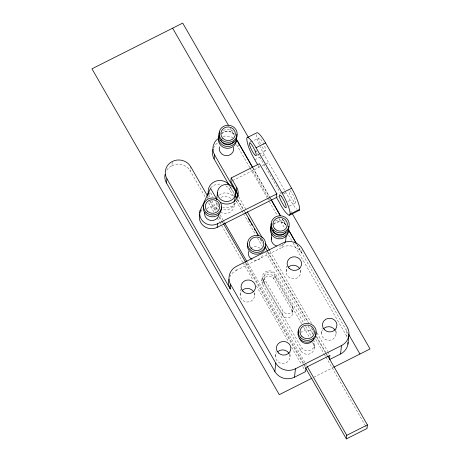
<?xml version="1.0" encoding="UTF-8"?>
<svg xmlns="http://www.w3.org/2000/svg" width="462" height="462" viewBox="0 0 462 462"><rect width="100%" height="100%" fill="white"/><g stroke="black" fill="none" stroke-linecap="round" stroke-linejoin="round"><path stroke-width="0.35" stroke-dasharray="2.31 1.73" d="M166.794 170.178A13.583 12.809 6.1 0 1 169.017 167.602L171.887 165.673L172.262 162.174M205.03 196.616L190.298 170.998L190.754 166.788M233.472 196.223L229.885 189.98L230.272 186.377L234.581 193.867M249.78 167.596L237.936 146.997L238.236 144.225M229.758 276.929A14.484 13.658 6.2 0 1 234.453 271.477L236.059 270.518L236.359 267.717M240.148 294.97L240.754 289.362M232.675 180.619L259.084 167.319L259.28 165.517M254.62 295.466L255.001 291.961M261.804 280.988L262.191 277.385M263.08 280.832L301.166 347.077A7.242 6.826 6.2 0 0 310.99 349.913A7.242 6.826 6.2 0 0 313.871 340.679L313.479 344.282A7.242 6.826 6.2 0 1 310.597 353.522A7.242 6.826 6.2 0 1 300.774 350.681L262.687 284.436L263.08 280.832A7.242 6.826 6.2 0 1 265.956 271.592A7.242 6.826 6.2 0 1 275.779 274.434L303.447 322.557M263.629 281.081L264.085 276.877M264.293 283.668L264.749 279.464A5.434 5.122 6.2 0 1 266.909 272.534A5.434 5.122 6.2 0 1 274.278 274.659L292.406 306.196L291.949 310.4A5.434 5.122 6.2 0 1 289.79 317.33A5.434 5.122 6.2 0 1 282.421 315.2L264.293 283.668A5.434 5.122 6.2 0 1 266.453 276.738A5.434 5.122 6.2 0 1 273.822 278.869L291.949 310.4M273.822 278.869L274.278 274.659M301.617 323.66L275.392 278.037L275.779 274.434M236.059 270.518L282.103 247.366L282.565 243.116M275.491 356.456L276.028 351.547M286.197 271.772L286.804 266.164M282.421 315.2L282.877 310.995L264.749 279.464M292.613 312.988L293.07 308.783M289.963 356.947L290.425 352.743M282.103 247.366A14.484 13.658 6.2 0 1 301.75 253.043L302.056 250.208M300.67 272.268L301.051 268.763M300.774 350.681L301.166 347.077M314.362 347.73L314.755 344.126M321.546 333.252L322.078 328.349M336.018 333.749L336.475 329.545M347.124 337.15A14.484 13.658 6.2 0 0 346.327 335.522L347.089 328.511M262.064 146.835L263.837 149.532A7.242 1.369 63.3 0 0 264.963 147.003L264.287 145.368A7.242 1.369 63.3 0 0 259.038 137.982L258.853 138.398A7.242 1.369 63.3 0 0 260.366 143.497L261.174 145.195M213.536 148.106L214.437 146.194A13.583 12.803 6.2 0 1 217.735 142.758M201.01 211.377L202.229 208.789M207.109 198.435L210.152 191.967L212.976 196.876M250.779 142.14L259.038 137.982M256.716 155.365L258.622 154.406M259.257 154.089L265.61 150.889M254.747 159.771L259.829 157.213M262.37 155.931L264.276 154.972L290.303 200.248L294.733 206.988L296.633 209.159M230.798 181.566L232.051 180.937M262.26 165.719L268.613 162.52M277.073 197.182L278.343 196.541M283.425 193.982L285.966 192.7M287.768 201.53L290.303 200.248M289.195 206.156L295.547 202.957M313.865 377.246L333.073 367.573M171.887 165.673L175.19 164.507A13.583 12.803 6.1 0 1 188.213 168.266L190.298 170.998M230.85 198.441L229.909 197.753A9.055 8.535 6.2 0 0 220.865 197.447M289.992 190.535L290.754 191.401A7.242 1.369 63.3 0 1 295.397 200.531L295.68 201.715A7.242 1.369 63.3 0 1 293.768 201.605L290.298 195.565A7.242 1.369 63.3 0 1 288.79 190.465M250.306 140.679L251.028 141.932M255.7 150.063L280.873 193.838M290.939 211.353L291.661 212.601M258.085 165.575L259.084 167.319M230.157 128.245L234.113 135.129M253.17 168.272L270.068 197.667M270.426 198.296L271.148 199.544M282.294 218.936L286.607 226.438M297.037 244.577L348.094 333.385M252.708 167.741L269.173 196.385M269.531 197.008L270.963 199.497M282.063 218.797L286.353 226.27M297.095 244.947L301.75 253.043M252.731 170.518L267.966 197.008M268.318 197.62L269.733 200.086M250.138 168.22L267.007 197.563M267.365 198.186L277.056 215.038M278.852 218.162L284.592 228.147M288.542 235.014L291.77 240.633M293.208 243.133L346.327 335.522M311.584 323.521L269.906 251.091M316.972 332.894L327.391 351.016M327.749 351.64L329.545 354.764M238.646 196.714L246.194 209.84M237.815 199.486L244.277 210.724M260.787 239.449L262.583 242.573M267.966 251.934L308.893 323.117M312.121 328.736L313.559 331.237M316.43 336.232L326.484 353.713M326.842 354.337L327.558 355.584M229.568 185.868L234.598 194.618M237.468 199.613L243.22 209.615M243.578 210.239L245.016 212.739M260.106 238.987L262.618 243.358M267.29 251.484L307.888 322.101M311.122 327.725L313.64 332.097M316.51 337.098L325.496 352.72M325.854 353.343L327.292 355.844M236.348 201.218L241.372 209.962M241.73 210.585L243.168 213.086M243.526 213.71L255.37 234.315M257.525 238.057L262.191 246.177M265.783 252.419L305.988 322.355M308.142 326.097L312.809 334.217M315.679 339.212L323.937 353.574M324.295 354.198L325.733 356.693M326.091 357.317L364.859 424.751M365.223 425.381L366.297 427.252M305.607 326.305L311.353 336.301M303.777 327.408L309.523 337.41M312.399 342.411L313.479 344.282M211.787 200.52L217.527 210.51M220.039 214.882L222.915 219.877M223.273 220.501L224.347 222.378M247.326 262.335L306.554 365.361M210.516 201.166L216.268 211.163M219.502 216.788L221.656 220.541M222.02 221.165L223.094 223.042M246.096 263.045L303.927 363.64M304.291 364.264L305.365 366.141M209.598 201.005L215.702 211.619M218.93 217.238L220.726 220.362M221.084 220.986L222.522 223.481M245.495 263.444L303.291 363.975M303.649 364.599L305.087 367.094M208.622 202.864L214.01 212.243M217.244 217.862L219.398 221.616M219.756 222.239L221.194 224.74M221.558 225.364L242.752 262.231M243.11 262.861L253.17 280.359M256.404 285.978L288.38 341.597M291.614 347.222L301.316 364.096M302.754 366.597L304.908 370.345M264.276 154.972L260.025 146.621M259.217 144.67L257.086 138.895L256.248 133.87M289.356 354.036A7.242 6.826 6.2 0 1 282.242 363.513A7.242 6.826 6.2 0 1 276.547 353.072M254.013 292.556A7.242 6.826 6.2 0 1 246.899 302.033A7.242 6.826 6.2 0 1 241.199 291.591M223.273 136.348A13.583 12.803 6.2 0 1 226.796 136.036L230.301 136.59A13.583 12.803 6.2 0 1 232.929 137.641M284.725 243.018A7.242 6.826 6.2 0 1 278.372 246.217M335.135 330.301A7.242 6.826 6.2 0 1 328.609 340.332A7.242 6.826 6.2 0 1 322.597 329.874M292.406 306.196A5.434 5.122 6.2 0 1 290.246 313.121A5.434 5.122 6.2 0 1 282.877 310.995M236.319 144.773A13.583 12.803 6.2 0 1 237.936 146.997M300.467 270.489A7.242 6.826 6.2 0 1 292.319 278.759A7.242 6.826 6.2 0 1 287.254 268.393M300.837 332.571A7.242 6.826 6.2 0 1 313.022 333.489M275.381 220.98A9.055 8.535 6.2 0 1 285.845 222.314M273.279 224.076A9.055 8.535 6.2 0 1 286.07 224.515M273.891 224.411A7.242 6.826 6.2 0 1 286.076 225.329M223.319 130.428A9.055 8.535 6.2 0 1 233.784 131.762M221.217 133.524A9.055 8.535 6.2 0 1 234.009 133.957M221.829 133.853A7.242 6.826 6.2 0 1 234.009 134.771M233.408 201.49A9.055 8.535 6.2 0 1 231.445 211.244A9.055 8.535 6.2 0 1 221.009 212.508M217.261 208.991A9.055 8.535 6.2 0 1 216.407 206.901L216.158 204.683A9.055 8.535 6.2 0 1 216.522 202.483M208.131 197.667A11.769 11.094 6.2 0 1 207.906 196.523M210.597 187.884A11.769 11.094 6.2 0 1 221.673 184.286M225.681 185.77A11.769 11.094 6.2 0 1 229.885 189.98M234.534 202.806A9.055 8.535 6.2 0 1 223.048 209.552M219.046 207.201A9.055 8.535 6.2 0 1 216.799 203.297M219.346 195.131A9.055 8.535 6.2 0 1 230.301 194.15L232.138 195.57A9.055 8.535 6.2 0 1 233.235 196.904M209.632 196.777A11.769 11.094 6.2 0 1 208.685 194.618M262.491 255.492A7.242 6.826 6.2 0 1 252.333 259.569M250.548 248.481A7.242 6.826 6.2 0 1 260.331 248.412M262.687 284.436A7.242 6.826 6.2 0 1 265.569 275.202A7.242 6.826 6.2 0 1 275.392 278.037M237.404 199.838A11.769 11.094 6.2 0 1 222.805 207.19M218.982 205.319A11.769 11.094 6.2 0 1 215.794 201.778M206.762 208.697A7.242 6.826 6.2 0 1 217.787 209.991"/><path stroke-width="0.69" d="M329.522 358.893L329.903 355.388L306.087 367.388L305.63 371.592L294.513 377.194A14.484 13.658 6.2 0 1 274.867 371.523L166.476 182.998L166.932 178.794A13.583 12.815 6.6 0 1 172.332 161.463A13.583 12.803 6.1 0 1 190.754 166.788L207.282 195.536M199.925 212.763L200.185 210.36L210.545 188.363L216.187 198.175A11.769 11.094 6.2 0 0 216.828 199.168M229.21 185.245L214.12 158.997L214.57 154.839A13.583 12.803 6.2 0 1 213.456 145.074L214.888 142.036A13.583 12.803 6.2 0 1 218.763 138.207M216.701 199.676L217.463 192.666A9.055 8.535 6.2 0 1 231.214 185.736L233.056 187.156A9.055 8.535 6.2 0 1 230.844 200.52A9.055 8.535 6.2 0 1 217.718 194.883L217.463 192.666M199.792 213.964A12.07 11.377 6.2 0 0 203.806 226.085A12.07 11.377 6.2 0 0 217.152 227.368L217.544 223.764L276.83 193.896L259.477 163.71L231.191 177.962L230.798 181.566L236.44 191.378A11.769 11.094 6.2 0 1 237.872 196.402M234.713 200.993L235.551 193.283M236.44 191.378L236.827 187.774L231.191 177.962M166.932 178.794L230.295 288.993L230.752 284.788A14.484 13.658 6.2 0 1 236.515 266.314L282.565 243.116A14.484 13.658 6.2 0 1 302.212 248.787L347.239 327.108A14.484 13.658 6.2 0 1 341.476 345.582L340.563 353.996L329.446 359.598M271.304 239.143L271.852 234.118M247.187 137.63L256.716 132.831A18.11 3.425 63.3 0 1 265.581 142.954L291.614 188.23A18.11 3.425 63.3 0 1 299.636 209.332L299.174 210.372L289.645 215.171L288.617 215.113C282.906 210.643 280.284 203.43 276.438 197.499L276.83 193.896M286.169 236.053L285.776 239.639A7.242 6.826 6.2 0 1 285.025 242.504M274.867 371.523L275.779 363.109L230.752 284.788M294.513 377.194L295.426 368.78L341.476 345.582M347.926 344.196L348.839 335.782M327.916 356.214L367.406 424.896L367.013 428.499L346.373 438.9L346.766 435.296L307.276 366.609M289.645 215.171L290.107 214.131L299.636 209.332M257.415 164.414C252.951 156.335 247.632 148.054 246.725 138.669A18.11 3.425 63.3 0 1 256.052 147.753L265.581 142.954M290.107 214.131A18.11 3.425 63.3 0 0 282.086 193.029L291.614 188.23M217.152 227.368L276.438 197.499M311.942 378.216L279.291 394.663L91.955 68.821L182.709 23.1L248.51 137.555M333.714 367.25L370.045 348.943L292.377 213.854M346.766 435.296L367.406 424.896M298.787 210.349L299.174 210.372M256.052 147.753L282.086 193.029M172.626 28.182L228.355 125.121M236.267 138.877L252.806 167.648M271.148 199.544L280.498 215.806M288.409 229.568L296.679 243.953M348.458 334.009L359.962 354.025M252.708 167.741L238.386 142.839A13.583 12.803 6.2 0 0 236.301 140.113M271.321 200.121L280.272 215.685M288.502 230.007L296.379 243.705M214.57 154.839L238.288 196.09M247.268 211.717L262.364 237.965M265.598 243.59L269.548 250.468M234.944 194.49L237.098 198.238M245.351 212.601L258.633 235.701M265.096 246.939L267.608 251.311M234.956 195.241L236.036 197.118M248.25 218.364L250.404 222.112M251.126 223.365L252.2 225.237M254.36 228.985L255.434 230.861M256.156 232.109L256.872 233.362M257.588 234.609L258.31 235.863M224.711 223.002L246.968 261.711M223.458 223.666L245.738 262.422M305.446 367.717L346.373 438.9M230.295 288.993L229.493 287.381A14.484 13.658 6.2 0 1 228.938 279.169M277.731 351.697A7.242 6.826 6.2 0 1 289.079 353.499M348.094 342.417A14.484 13.658 6.2 0 1 340.563 353.996M242.388 290.217A7.242 6.826 6.2 0 1 253.407 291.505M233.512 147.309A7.242 6.826 6.2 0 1 226.311 155.665A7.242 6.826 6.2 0 1 219.531 146.829M276.501 245.923A7.242 6.826 6.2 0 1 271.598 237.387M295.426 368.78A14.484 13.658 6.2 0 1 275.779 363.109M323.787 328.499A7.242 6.826 6.2 0 1 335.135 330.301M214.12 158.997A13.583 12.803 6.2 0 1 213.005 149.238M288.438 267.019A7.242 6.826 6.2 0 1 299.786 268.82M313.617 338.692A7.242 6.826 6.2 0 1 306.497 343.514A7.242 6.826 6.2 0 1 299.636 338.219M166.476 182.998A13.583 12.809 6.1 0 1 165.032 174.52M236.833 134.205A9.055 8.535 6.2 0 1 226.825 144.034A9.055 8.535 6.2 0 1 219.646 132.017M285.551 232.646A7.242 6.826 6.2 0 1 278.297 235.21A7.242 6.826 6.2 0 1 272.69 230.059M288.571 230.642A9.055 8.535 6.2 0 1 278.136 238.75A9.055 8.535 6.2 0 1 270.842 227.824M288.513 226.617A9.055 8.535 6.2 0 1 278.915 237.023A9.055 8.535 6.2 0 1 271.448 224.977M315.789 331.774A9.055 8.535 6.2 0 1 306.191 342.18A9.055 8.535 6.2 0 1 298.718 330.134M289.027 226.432A9.055 8.535 6.2 0 1 278.592 234.546A9.055 8.535 6.2 0 1 271.298 223.614M233.841 141.603A7.242 6.826 6.2 0 1 226.859 144.756A7.242 6.826 6.2 0 1 220.801 140.073M236.377 138.409A9.055 8.535 6.2 0 1 226.958 148.296A9.055 8.535 6.2 0 1 218.78 137.266M236.654 137.168A9.055 8.535 6.2 0 1 226.854 146.471A9.055 8.535 6.2 0 1 218.976 135.464M207.802 194.779A11.769 11.094 6.2 0 1 207.992 193.047M208.524 194.057A11.769 11.094 6.2 0 1 214.859 181.508A11.769 11.094 6.2 0 1 229.262 184.904M234.505 200.023A9.055 8.535 6.2 0 1 234.632 201.137A11.769 11.094 6.2 0 1 220.386 202.379M251.778 259.274A7.242 6.826 6.2 0 1 248.602 251.478M265.442 245.98A9.055 8.535 6.2 0 1 255.001 254.094A9.055 8.535 6.2 0 1 247.713 243.162M217.544 223.764A12.07 11.377 6.2 0 1 204.192 222.476A12.07 11.377 6.2 0 1 200.185 210.36M236.827 187.774A11.769 11.094 6.2 0 1 234.627 201.103M219 213.946A7.242 6.826 6.2 0 1 210.961 220.484A7.242 6.826 6.2 0 1 204.666 212.272M221.263 206.93A9.055 8.535 6.2 0 1 211.839 216.811A9.055 8.535 6.2 0 1 203.667 205.786M281.225 196.206L280.463 195.334A7.242 1.369 63.3 0 0 280.769 200.364L284.24 206.404A7.242 1.369 63.3 0 0 286.151 206.514L285.868 205.33A7.242 1.369 63.3 0 0 281.225 196.206M255.434 151.802L254.758 150.173A7.242 1.369 63.3 0 0 249.422 142.874A7.242 1.369 63.3 0 0 253.141 152.651A7.242 1.369 63.3 0 0 255.931 153.263L255.434 151.802M278.407 352.939A7.242 6.826 6.2 0 0 290.586 350.294A7.242 6.826 6.2 0 0 281.935 341.626A7.242 6.826 6.2 0 0 278.407 352.939M243.058 291.458A7.242 6.826 6.2 0 0 255.243 288.814A7.242 6.826 6.2 0 0 246.587 280.145A7.242 6.826 6.2 0 0 243.058 291.458M222.88 138.421A7.242 6.826 6.2 0 0 235.06 135.776A7.242 6.826 6.2 0 0 226.409 127.108A7.242 6.826 6.2 0 0 222.88 138.421M274.942 228.973A7.242 6.826 6.2 0 0 287.121 226.328A7.242 6.826 6.2 0 0 278.471 217.66A7.242 6.826 6.2 0 0 274.942 228.973M324.457 329.741A7.242 6.826 6.2 0 0 336.642 327.096A7.242 6.826 6.2 0 0 327.985 318.428A7.242 6.826 6.2 0 0 324.457 329.741M289.108 268.26A7.242 6.826 6.2 0 0 301.293 265.615A7.242 6.826 6.2 0 0 292.637 256.947A7.242 6.826 6.2 0 0 289.108 268.26M301.952 336.532A7.242 6.826 6.2 0 0 314.137 333.887A7.242 6.826 6.2 0 0 305.48 325.219A7.242 6.826 6.2 0 0 301.952 336.532M221.569 139.582A9.055 8.535 6.2 0 0 236.798 136.273A9.055 8.535 6.2 0 0 225.982 125.445A9.055 8.535 6.2 0 0 221.569 139.582M300.647 337.699A9.055 8.535 6.2 0 0 315.875 334.39A9.055 8.535 6.2 0 0 305.053 323.556A9.055 8.535 6.2 0 0 300.647 337.699M273.631 230.14A9.055 8.535 6.2 0 0 288.86 226.83A9.055 8.535 6.2 0 0 278.043 215.997A9.055 8.535 6.2 0 0 273.631 230.14M251.351 248.521A7.242 6.826 6.2 0 0 263.536 245.876A7.242 6.826 6.2 0 0 254.88 237.208A7.242 6.826 6.2 0 0 251.351 248.521M250.046 249.688A9.055 8.535 6.2 0 0 265.275 246.379A9.055 8.535 6.2 0 0 254.452 235.545A9.055 8.535 6.2 0 0 250.046 249.688M207.305 211.146A7.242 6.826 6.2 0 0 219.49 208.495A7.242 6.826 6.2 0 0 210.834 199.832A7.242 6.826 6.2 0 0 207.305 211.146M206 212.306A9.055 8.535 6.2 0 0 221.229 208.997A9.055 8.535 6.2 0 0 210.406 198.163A9.055 8.535 6.2 0 0 206 212.306"/></g></svg>
